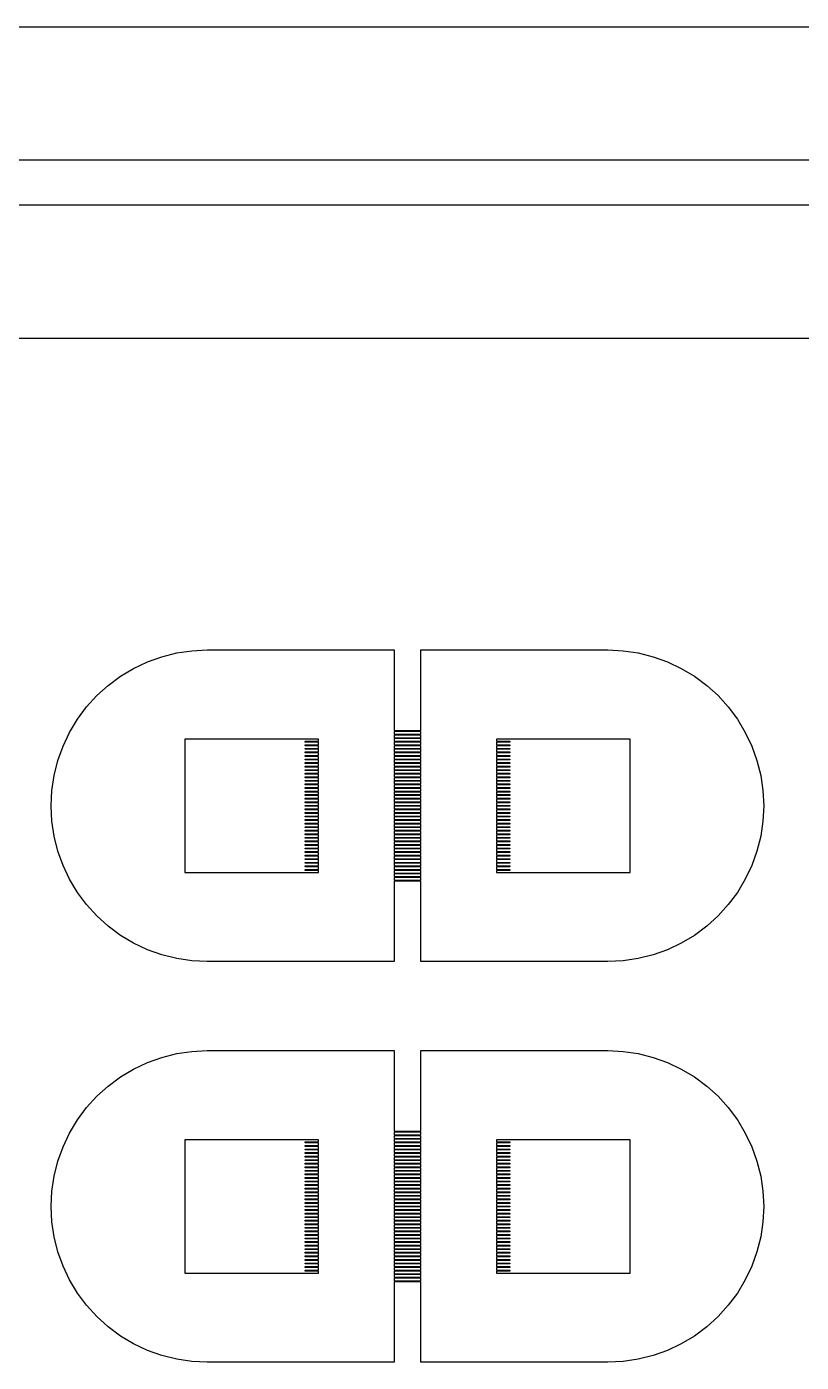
# Model space of a CAD drawing. Extents: x -25 to 123, y -44 to 109.
# Drawn here: x 0.23 to 9.12, y 55.73 to 71.07 of the extents above; entities that cross this region are included whole.
import ezdxf

# ---------------------------------------------------------------- set-up
doc = ezdxf.new("R2010")
doc.units = 0

msp = doc.modelspace()

# ---------------------------------------------------------------- linework, layer by layer
for p, q in [((-11.2486, 71.0707), (103.283, 71.0707)), ((101.749, 69.5368), (-9.71469, 69.5368)), ((-9.2034, 69.0255), (101.237, 69.0255)), ((99.7035, 67.4916), (-7.66949, 67.4916)), ((1.61601, 63.7763), (1.78137, 63.8354)), ((1.78137, 63.8354), (1.95172, 63.8781)), ((1.95172, 63.8781), (2.12544, 63.9039)), ((2.12544, 63.9039), (2.30084, 63.9125)), ((2.30084, 63.9125), (4.4483, 63.9125)), ((4.4483, 63.9125), (4.4483, 62.987)), ((4.75508, 62.987), (4.75508, 63.9125)), ((4.75508, 63.9125), (6.90254, 63.9125)), ((6.90254, 63.9125), (7.07794, 63.9039)), ((7.07794, 63.9039), (7.25166, 63.8781)), ((7.25166, 63.8781), (7.42201, 63.8354)), ((7.42201, 63.8354), (7.58737, 63.7763)), ((1.30663, 63.6109), (1.45726, 63.7012)), ((1.45726, 63.7012), (1.61601, 63.7763)), ((7.58737, 63.7763), (7.74612, 63.7012)), ((7.74612, 63.7012), (7.89676, 63.6109)), ((1.03545, 63.3883), (1.16557, 63.5063)), ((1.16557, 63.5063), (1.30663, 63.6109)), ((7.89676, 63.6109), (8.03781, 63.5063)), ((8.03781, 63.5063), (8.16794, 63.3883)), ((0.9175, 63.2582), (1.03545, 63.3883)), ((8.16794, 63.3883), (8.28589, 63.2582)), ((0.8129, 63.1172), (0.9175, 63.2582)), ((8.28589, 63.2582), (8.39049, 63.1172)), ((0.72261, 62.9665), (0.8129, 63.1172)), ((8.39049, 63.1172), (8.48077, 62.9665)), ((0.64752, 62.8078), (0.72261, 62.9665)), ((4.4483, 62.987), (4.75508, 62.987)), ((4.75508, 62.9768), (4.4483, 62.9768)), ((4.4483, 62.9768), (4.4483, 62.9461)), ((4.4483, 62.9461), (4.75508, 62.9461)), ((4.75508, 62.9359), (4.4483, 62.9359)), ((4.4483, 62.9359), (4.4483, 62.9052)), ((4.4483, 62.9052), (4.75508, 62.9052)), ((4.75508, 62.895), (4.4483, 62.895)), ((4.4483, 62.895), (4.4483, 62.8643)), ((4.75508, 62.9461), (4.75508, 62.9768)), ((4.75508, 62.9052), (4.75508, 62.9359)), ((4.75508, 62.8643), (4.75508, 62.895)), ((8.48077, 62.9665), (8.55586, 62.8078)), ((0.58836, 62.6424), (0.64752, 62.8078)), ((3.57909, 62.8899), (2.0452, 62.8899)), ((2.0452, 62.8899), (2.0452, 61.356)), ((3.4257, 62.8541), (3.4257, 62.8643)), ((3.4257, 62.8643), (3.57909, 62.8643)), ((3.57909, 62.8541), (3.4257, 62.8541)), ((3.4257, 62.8132), (3.4257, 62.8234)), ((3.4257, 62.8234), (3.57909, 62.8234)), ((3.57909, 62.8132), (3.4257, 62.8132)), ((3.4257, 62.7723), (3.4257, 62.7825)), ((3.4257, 62.7825), (3.57909, 62.7825)), ((3.57909, 62.7723), (3.4257, 62.7723)), ((3.4257, 62.7314), (3.4257, 62.7416)), ((3.4257, 62.7416), (3.57909, 62.7416)), ((3.57909, 62.8643), (3.57909, 62.8899)), ((3.57909, 62.8234), (3.57909, 62.8541)), ((3.57909, 62.7825), (3.57909, 62.8132)), ((3.57909, 62.7416), (3.57909, 62.7723)), ((4.4483, 62.8643), (4.75508, 62.8643)), ((4.75508, 62.8541), (4.4483, 62.8541)), ((4.4483, 62.8541), (4.4483, 62.8234)), ((4.4483, 62.8234), (4.75508, 62.8234)), ((4.75508, 62.8132), (4.4483, 62.8132)), ((4.4483, 62.8132), (4.4483, 62.7825)), ((4.4483, 62.7825), (4.75508, 62.7825)), ((4.75508, 62.7723), (4.4483, 62.7723)), ((4.4483, 62.7723), (4.4483, 62.7416)), ((4.4483, 62.7416), (4.75508, 62.7416)), ((4.75508, 62.8234), (4.75508, 62.8541)), ((4.75508, 62.7825), (4.75508, 62.8132)), ((4.75508, 62.7416), (4.75508, 62.7723)), ((7.15819, 62.8899), (5.6243, 62.8899)), ((5.6243, 62.8899), (5.6243, 62.8643)), ((5.6243, 62.8643), (5.77768, 62.8643)), ((5.77768, 62.8541), (5.6243, 62.8541)), ((5.6243, 62.8541), (5.6243, 62.8234)), ((5.6243, 62.8234), (5.77768, 62.8234)), ((5.77768, 62.8132), (5.6243, 62.8132)), ((5.6243, 62.8132), (5.6243, 62.7825)), ((5.6243, 62.7825), (5.77768, 62.7825)), ((5.77768, 62.7723), (5.6243, 62.7723)), ((5.6243, 62.7723), (5.6243, 62.7416)), ((5.6243, 62.7416), (5.77768, 62.7416)), ((5.77768, 62.8643), (5.77768, 62.8541)), ((5.77768, 62.8234), (5.77768, 62.8132)), ((5.77768, 62.7825), (5.77768, 62.7723)), ((5.77768, 62.7416), (5.77768, 62.7314)), ((7.15819, 61.356), (7.15819, 62.8899)), ((8.55586, 62.8078), (8.61502, 62.6424)), ((0.54568, 62.4721), (0.58836, 62.6424)), ((3.57909, 62.7314), (3.4257, 62.7314)), ((3.4257, 62.6905), (3.4257, 62.7007)), ((3.4257, 62.7007), (3.57909, 62.7007)), ((3.57909, 62.6905), (3.4257, 62.6905)), ((3.4257, 62.6496), (3.4257, 62.6598)), ((3.4257, 62.6598), (3.57909, 62.6598)), ((3.57909, 62.6496), (3.4257, 62.6496)), ((3.4257, 62.6087), (3.4257, 62.6189)), ((3.4257, 62.6189), (3.57909, 62.6189)), ((3.57909, 62.6087), (3.4257, 62.6087)), ((3.57909, 62.7007), (3.57909, 62.7314)), ((3.57909, 62.6598), (3.57909, 62.6905)), ((3.57909, 62.6189), (3.57909, 62.6496)), ((3.57909, 62.578), (3.57909, 62.6087)), ((4.75508, 62.7314), (4.4483, 62.7314)), ((4.4483, 62.7314), (4.4483, 62.7007)), ((4.4483, 62.7007), (4.75508, 62.7007)), ((4.75508, 62.6905), (4.4483, 62.6905)), ((4.4483, 62.6905), (4.4483, 62.6598)), ((4.4483, 62.6598), (4.75508, 62.6598)), ((4.75508, 62.6496), (4.4483, 62.6496)), ((4.4483, 62.6496), (4.4483, 62.6189)), ((4.4483, 62.6189), (4.75508, 62.6189)), ((4.75508, 62.6087), (4.4483, 62.6087)), ((4.4483, 62.6087), (4.4483, 62.578)), ((4.75508, 62.7007), (4.75508, 62.7314)), ((4.75508, 62.6598), (4.75508, 62.6905)), ((4.75508, 62.6189), (4.75508, 62.6496)), ((4.75508, 62.578), (4.75508, 62.6087)), ((5.77768, 62.7314), (5.6243, 62.7314)), ((5.6243, 62.7314), (5.6243, 62.7007)), ((5.6243, 62.7007), (5.77768, 62.7007)), ((5.77768, 62.6905), (5.6243, 62.6905)), ((5.6243, 62.6905), (5.6243, 62.6598)), ((5.6243, 62.6598), (5.77768, 62.6598)), ((5.77768, 62.6496), (5.6243, 62.6496)), ((5.6243, 62.6496), (5.6243, 62.6189)), ((5.6243, 62.6189), (5.77768, 62.6189)), ((5.77768, 62.6087), (5.6243, 62.6087)), ((5.6243, 62.6087), (5.6243, 62.578)), ((5.77768, 62.7007), (5.77768, 62.6905)), ((5.77768, 62.6598), (5.77768, 62.6496)), ((5.77768, 62.6189), (5.77768, 62.6087)), ((8.61502, 62.6424), (8.6577, 62.4721)), ((0.51993, 62.2983), (0.54568, 62.4721)), ((3.4257, 62.5678), (3.4257, 62.578)), ((3.4257, 62.578), (3.57909, 62.578)), ((3.57909, 62.5678), (3.4257, 62.5678)), ((3.4257, 62.5269), (3.4257, 62.5371)), ((3.4257, 62.5371), (3.57909, 62.5371)), ((3.57909, 62.5269), (3.4257, 62.5269)), ((3.4257, 62.486), (3.4257, 62.4962)), ((3.4257, 62.4962), (3.57909, 62.4962)), ((3.57909, 62.486), (3.4257, 62.486)), ((3.4257, 62.4451), (3.4257, 62.4553)), ((3.4257, 62.4553), (3.57909, 62.4553)), ((3.57909, 62.4451), (3.4257, 62.4451)), ((3.57909, 62.5371), (3.57909, 62.5678)), ((3.57909, 62.4962), (3.57909, 62.5269)), ((3.57909, 62.4553), (3.57909, 62.486)), ((3.57909, 62.4144), (3.57909, 62.4451)), ((4.4483, 62.578), (4.75508, 62.578)), ((4.75508, 62.5678), (4.4483, 62.5678)), ((4.4483, 62.5678), (4.4483, 62.5371)), ((4.4483, 62.5371), (4.75508, 62.5371)), ((4.75508, 62.5269), (4.4483, 62.5269)), ((4.4483, 62.5269), (4.4483, 62.4962)), ((4.4483, 62.4962), (4.75508, 62.4962)), ((4.75508, 62.486), (4.4483, 62.486)), ((4.4483, 62.486), (4.4483, 62.4553)), ((4.4483, 62.4553), (4.75508, 62.4553)), ((4.75508, 62.4451), (4.4483, 62.4451)), ((4.4483, 62.4451), (4.4483, 62.4144)), ((4.75508, 62.5371), (4.75508, 62.5678)), ((4.75508, 62.4962), (4.75508, 62.5269)), ((4.75508, 62.4553), (4.75508, 62.486)), ((4.75508, 62.4144), (4.75508, 62.4451)), ((5.6243, 62.578), (5.77768, 62.578)), ((5.77768, 62.5678), (5.6243, 62.5678)), ((5.6243, 62.5678), (5.6243, 62.5371)), ((5.6243, 62.5371), (5.77768, 62.5371)), ((5.77768, 62.5269), (5.6243, 62.5269)), ((5.6243, 62.5269), (5.6243, 62.4962)), ((5.6243, 62.4962), (5.77768, 62.4962)), ((5.77768, 62.486), (5.6243, 62.486)), ((5.6243, 62.486), (5.6243, 62.4553)), ((5.6243, 62.4553), (5.77768, 62.4553)), ((5.77768, 62.4451), (5.6243, 62.4451)), ((5.6243, 62.4451), (5.6243, 62.4144)), ((5.77768, 62.578), (5.77768, 62.5678)), ((5.77768, 62.5371), (5.77768, 62.5269)), ((5.77768, 62.4962), (5.77768, 62.486)), ((5.77768, 62.4553), (5.77768, 62.4451)), ((8.6577, 62.4721), (8.68346, 62.2983)), ((0.51129, 62.1229), (0.51993, 62.2983)), ((3.4257, 62.4041), (3.4257, 62.4144)), ((3.4257, 62.4144), (3.57909, 62.4144)), ((3.57909, 62.4041), (3.4257, 62.4041)), ((3.4257, 62.3632), (3.4257, 62.3735)), ((3.4257, 62.3735), (3.57909, 62.3735)), ((3.57909, 62.3632), (3.4257, 62.3632)), ((3.4257, 62.3223), (3.4257, 62.3326)), ((3.4257, 62.3326), (3.57909, 62.3326)), ((3.57909, 62.3223), (3.4257, 62.3223)), ((3.4257, 62.2814), (3.4257, 62.2917)), ((3.4257, 62.2917), (3.57909, 62.2917)), ((3.57909, 62.2814), (3.4257, 62.2814)), ((3.57909, 62.3735), (3.57909, 62.4041)), ((3.57909, 62.3326), (3.57909, 62.3632)), ((3.57909, 62.2917), (3.57909, 62.3223)), ((3.57909, 62.2508), (3.57909, 62.2814)), ((4.4483, 62.4144), (4.75508, 62.4144)), ((4.75508, 62.4041), (4.4483, 62.4041)), ((4.4483, 62.4041), (4.4483, 62.3735)), ((4.4483, 62.3735), (4.75508, 62.3735)), ((4.75508, 62.3632), (4.4483, 62.3632)), ((4.4483, 62.3632), (4.4483, 62.3326)), ((4.4483, 62.3326), (4.75508, 62.3326)), ((4.75508, 62.3223), (4.4483, 62.3223)), ((4.4483, 62.3223), (4.4483, 62.2917)), ((4.4483, 62.2917), (4.75508, 62.2917)), ((4.75508, 62.2814), (4.4483, 62.2814)), ((4.4483, 62.2814), (4.4483, 62.2508)), ((4.75508, 62.3735), (4.75508, 62.4041)), ((4.75508, 62.3326), (4.75508, 62.3632)), ((4.75508, 62.2917), (4.75508, 62.3223)), ((4.75508, 62.2508), (4.75508, 62.2814)), ((5.6243, 62.4144), (5.77768, 62.4144)), ((5.77768, 62.4041), (5.6243, 62.4041)), ((5.6243, 62.4041), (5.6243, 62.3735)), ((5.6243, 62.3735), (5.77768, 62.3735)), ((5.77768, 62.3632), (5.6243, 62.3632)), ((5.6243, 62.3632), (5.6243, 62.3326)), ((5.6243, 62.3326), (5.77768, 62.3326)), ((5.77768, 62.3223), (5.6243, 62.3223)), ((5.6243, 62.3223), (5.6243, 62.2917)), ((5.6243, 62.2917), (5.77768, 62.2917)), ((5.77768, 62.2814), (5.6243, 62.2814)), ((5.6243, 62.2814), (5.6243, 62.2508)), ((5.77768, 62.4144), (5.77768, 62.4041)), ((5.77768, 62.3735), (5.77768, 62.3632)), ((5.77768, 62.3326), (5.77768, 62.3223)), ((5.77768, 62.2917), (5.77768, 62.2814)), ((8.68346, 62.2983), (8.69209, 62.1229)), ((3.4257, 62.2405), (3.4257, 62.2508)), ((3.4257, 62.2508), (3.57909, 62.2508)), ((3.57909, 62.2405), (3.4257, 62.2405)), ((3.4257, 62.1996), (3.4257, 62.2099)), ((3.4257, 62.2099), (3.57909, 62.2099)), ((3.57909, 62.1996), (3.4257, 62.1996)), ((3.4257, 62.1587), (3.4257, 62.169)), ((3.4257, 62.169), (3.57909, 62.169)), ((3.57909, 62.1587), (3.4257, 62.1587)), ((3.4257, 62.1178), (3.4257, 62.1281)), ((3.4257, 62.1281), (3.57909, 62.1281)), ((3.57909, 62.2099), (3.57909, 62.2405)), ((3.57909, 62.169), (3.57909, 62.1996)), ((3.57909, 62.1281), (3.57909, 62.1587)), ((4.4483, 62.2508), (4.75508, 62.2508)), ((4.75508, 62.2405), (4.4483, 62.2405)), ((4.4483, 62.2405), (4.4483, 62.2099)), ((4.4483, 62.2099), (4.75508, 62.2099)), ((4.75508, 62.1996), (4.4483, 62.1996)), ((4.4483, 62.1996), (4.4483, 62.169)), ((4.4483, 62.169), (4.75508, 62.169)), ((4.75508, 62.1587), (4.4483, 62.1587)), ((4.4483, 62.1587), (4.4483, 62.1281)), ((4.4483, 62.1281), (4.75508, 62.1281)), ((4.75508, 62.2099), (4.75508, 62.2405)), ((4.75508, 62.169), (4.75508, 62.1996)), ((4.75508, 62.1281), (4.75508, 62.1587)), ((5.6243, 62.2508), (5.77768, 62.2508)), ((5.77768, 62.2405), (5.6243, 62.2405)), ((5.6243, 62.2405), (5.6243, 62.2099)), ((5.6243, 62.2099), (5.77768, 62.2099)), ((5.77768, 62.1996), (5.6243, 62.1996)), ((5.6243, 62.1996), (5.6243, 62.169)), ((5.6243, 62.169), (5.77768, 62.169)), ((5.77768, 62.1587), (5.6243, 62.1587)), ((5.6243, 62.1587), (5.6243, 62.1281)), ((5.6243, 62.1281), (5.77768, 62.1281)), ((5.77768, 62.2508), (5.77768, 62.2405)), ((5.77768, 62.2099), (5.77768, 62.1996)), ((5.77768, 62.169), (5.77768, 62.1587)), ((5.77768, 62.1281), (5.77768, 62.1178)), ((0.51993, 61.9475), (0.51129, 62.1229)), ((3.57909, 62.1178), (3.4257, 62.1178)), ((3.4257, 62.0769), (3.4257, 62.0872)), ((3.4257, 62.0872), (3.57909, 62.0872)), ((3.57909, 62.0769), (3.4257, 62.0769)), ((3.4257, 62.036), (3.4257, 62.0462)), ((3.4257, 62.0462), (3.57909, 62.0462)), ((3.57909, 62.036), (3.4257, 62.036)), ((3.4257, 61.9951), (3.4257, 62.0054)), ((3.4257, 62.0054), (3.57909, 62.0054)), ((3.57909, 61.9951), (3.4257, 61.9951)), ((3.57909, 62.0872), (3.57909, 62.1178)), ((3.57909, 62.0462), (3.57909, 62.0769)), ((3.57909, 62.0054), (3.57909, 62.036)), ((3.57909, 61.9644), (3.57909, 61.9951)), ((4.75508, 62.1178), (4.4483, 62.1178)), ((4.4483, 62.1178), (4.4483, 62.0872)), ((4.4483, 62.0872), (4.75508, 62.0872)), ((4.75508, 62.0769), (4.4483, 62.0769)), ((4.4483, 62.0769), (4.4483, 62.0462)), ((4.4483, 62.0462), (4.75508, 62.0462)), ((4.75508, 62.036), (4.4483, 62.036)), ((4.4483, 62.036), (4.4483, 62.0054)), ((4.4483, 62.0054), (4.75508, 62.0054)), ((4.75508, 61.9951), (4.4483, 61.9951)), ((4.4483, 61.9951), (4.4483, 61.9644)), ((4.75508, 62.0872), (4.75508, 62.1178)), ((4.75508, 62.0462), (4.75508, 62.0769)), ((4.75508, 62.0054), (4.75508, 62.036)), ((4.75508, 61.9644), (4.75508, 61.9951)), ((5.77768, 62.1178), (5.6243, 62.1178)), ((5.6243, 62.1178), (5.6243, 62.0872)), ((5.6243, 62.0872), (5.77768, 62.0872)), ((5.77768, 62.0769), (5.6243, 62.0769)), ((5.6243, 62.0769), (5.6243, 62.0462)), ((5.6243, 62.0462), (5.77768, 62.0462)), ((5.77768, 62.036), (5.6243, 62.036)), ((5.6243, 62.036), (5.6243, 62.0054)), ((5.6243, 62.0054), (5.77768, 62.0054)), ((5.77768, 61.9951), (5.6243, 61.9951)), ((5.6243, 61.9951), (5.6243, 61.9644)), ((5.77768, 62.0872), (5.77768, 62.0769)), ((5.77768, 62.0462), (5.77768, 62.036)), ((5.77768, 62.0054), (5.77768, 61.9951)), ((8.69209, 62.1229), (8.68346, 61.9475)), ((0.54568, 61.7738), (0.51993, 61.9475)), ((3.4257, 61.9542), (3.4257, 61.9644)), ((3.4257, 61.9644), (3.57909, 61.9644)), ((3.57909, 61.9542), (3.4257, 61.9542)), ((3.4257, 61.9133), (3.4257, 61.9235)), ((3.4257, 61.9235), (3.57909, 61.9235)), ((3.57909, 61.9133), (3.4257, 61.9133)), ((3.4257, 61.8724), (3.4257, 61.8826)), ((3.4257, 61.8826), (3.57909, 61.8826)), ((3.57909, 61.8724), (3.4257, 61.8724)), ((3.4257, 61.8315), (3.4257, 61.8417)), ((3.4257, 61.8417), (3.57909, 61.8417)), ((3.57909, 61.8315), (3.4257, 61.8315)), ((3.57909, 61.9235), (3.57909, 61.9542)), ((3.57909, 61.8826), (3.57909, 61.9133)), ((3.57909, 61.8417), (3.57909, 61.8724)), ((3.57909, 61.8008), (3.57909, 61.8315)), ((4.4483, 61.9644), (4.75508, 61.9644)), ((4.75508, 61.9542), (4.4483, 61.9542)), ((4.4483, 61.9542), (4.4483, 61.9235)), ((4.4483, 61.9235), (4.75508, 61.9235)), ((4.75508, 61.9133), (4.4483, 61.9133)), ((4.4483, 61.9133), (4.4483, 61.8826)), ((4.4483, 61.8826), (4.75508, 61.8826)), ((4.75508, 61.8724), (4.4483, 61.8724)), ((4.4483, 61.8724), (4.4483, 61.8417)), ((4.4483, 61.8417), (4.75508, 61.8417)), ((4.75508, 61.8315), (4.4483, 61.8315)), ((4.4483, 61.8315), (4.4483, 61.8008)), ((4.75508, 61.9235), (4.75508, 61.9542)), ((4.75508, 61.8826), (4.75508, 61.9133)), ((4.75508, 61.8417), (4.75508, 61.8724)), ((4.75508, 61.8008), (4.75508, 61.8315)), ((5.6243, 61.9644), (5.77768, 61.9644)), ((5.77768, 61.9542), (5.6243, 61.9542)), ((5.6243, 61.9542), (5.6243, 61.9235)), ((5.6243, 61.9235), (5.77768, 61.9235)), ((5.77768, 61.9133), (5.6243, 61.9133)), ((5.6243, 61.9133), (5.6243, 61.8826)), ((5.6243, 61.8826), (5.77768, 61.8826)), ((5.77768, 61.8724), (5.6243, 61.8724)), ((5.6243, 61.8724), (5.6243, 61.8417)), ((5.6243, 61.8417), (5.77768, 61.8417)), ((5.77768, 61.8315), (5.6243, 61.8315)), ((5.6243, 61.8315), (5.6243, 61.8008)), ((5.77768, 61.9644), (5.77768, 61.9542)), ((5.77768, 61.9235), (5.77768, 61.9133)), ((5.77768, 61.8826), (5.77768, 61.8724)), ((5.77768, 61.8417), (5.77768, 61.8315)), ((8.68346, 61.9475), (8.6577, 61.7738)), ((0.58836, 61.6035), (0.54568, 61.7738)), ((3.4257, 61.7906), (3.4257, 61.8008)), ((3.4257, 61.8008), (3.57909, 61.8008)), ((3.57909, 61.7906), (3.4257, 61.7906)), ((3.4257, 61.7497), (3.4257, 61.7599)), ((3.4257, 61.7599), (3.57909, 61.7599)), ((3.57909, 61.7497), (3.4257, 61.7497)), ((3.4257, 61.7088), (3.4257, 61.719)), ((3.4257, 61.719), (3.57909, 61.719)), ((3.57909, 61.7088), (3.4257, 61.7088)), ((3.4257, 61.6679), (3.4257, 61.6781)), ((3.4257, 61.6781), (3.57909, 61.6781)), ((3.57909, 61.6679), (3.4257, 61.6679)), ((3.57909, 61.7599), (3.57909, 61.7906)), ((3.57909, 61.719), (3.57909, 61.7497)), ((3.57909, 61.6781), (3.57909, 61.7088)), ((3.57909, 61.6372), (3.57909, 61.6679)), ((4.4483, 61.8008), (4.75508, 61.8008)), ((4.75508, 61.7906), (4.4483, 61.7906)), ((4.4483, 61.7906), (4.4483, 61.7599)), ((4.4483, 61.7599), (4.75508, 61.7599)), ((4.75508, 61.7497), (4.4483, 61.7497)), ((4.4483, 61.7497), (4.4483, 61.719)), ((4.4483, 61.719), (4.75508, 61.719)), ((4.75508, 61.7088), (4.4483, 61.7088)), ((4.4483, 61.7088), (4.4483, 61.6781)), ((4.4483, 61.6781), (4.75508, 61.6781)), ((4.75508, 61.6679), (4.4483, 61.6679)), ((4.4483, 61.6679), (4.4483, 61.6372)), ((4.75508, 61.7599), (4.75508, 61.7906)), ((4.75508, 61.719), (4.75508, 61.7497)), ((4.75508, 61.6781), (4.75508, 61.7088)), ((4.75508, 61.6372), (4.75508, 61.6679)), ((5.6243, 61.8008), (5.77768, 61.8008)), ((5.77768, 61.7906), (5.6243, 61.7906)), ((5.6243, 61.7906), (5.6243, 61.7599)), ((5.6243, 61.7599), (5.77768, 61.7599)), ((5.77768, 61.7497), (5.6243, 61.7497)), ((5.6243, 61.7497), (5.6243, 61.719)), ((5.6243, 61.719), (5.77768, 61.719)), ((5.77768, 61.7088), (5.6243, 61.7088)), ((5.6243, 61.7088), (5.6243, 61.6781)), ((5.6243, 61.6781), (5.77768, 61.6781)), ((5.77768, 61.6679), (5.6243, 61.6679)), ((5.6243, 61.6679), (5.6243, 61.6372)), ((5.77768, 61.8008), (5.77768, 61.7906)), ((5.77768, 61.7599), (5.77768, 61.7497)), ((5.77768, 61.719), (5.77768, 61.7088)), ((5.77768, 61.6781), (5.77768, 61.6679)), ((8.6577, 61.7738), (8.61502, 61.6035)), ((0.64752, 61.4381), (0.58836, 61.6035)), ((3.4257, 61.627), (3.4257, 61.6372)), ((3.4257, 61.6372), (3.57909, 61.6372)), ((3.57909, 61.627), (3.4257, 61.627)), ((3.4257, 61.5861), (3.4257, 61.5963)), ((3.4257, 61.5963), (3.57909, 61.5963)), ((3.57909, 61.5861), (3.4257, 61.5861)), ((3.4257, 61.5452), (3.4257, 61.5554)), ((3.4257, 61.5554), (3.57909, 61.5554)), ((3.57909, 61.5452), (3.4257, 61.5452)), ((3.4257, 61.5043), (3.4257, 61.5145)), ((3.4257, 61.5145), (3.57909, 61.5145)), ((3.57909, 61.5963), (3.57909, 61.627)), ((3.57909, 61.5554), (3.57909, 61.5861)), ((3.57909, 61.5145), (3.57909, 61.5452)), ((4.4483, 61.6372), (4.75508, 61.6372)), ((4.75508, 61.627), (4.4483, 61.627)), ((4.4483, 61.627), (4.4483, 61.5963)), ((4.4483, 61.5963), (4.75508, 61.5963)), ((4.75508, 61.5861), (4.4483, 61.5861)), ((4.4483, 61.5861), (4.4483, 61.5554)), ((4.4483, 61.5554), (4.75508, 61.5554)), ((4.75508, 61.5452), (4.4483, 61.5452)), ((4.4483, 61.5452), (4.4483, 61.5145)), ((4.4483, 61.5145), (4.75508, 61.5145)), ((4.75508, 61.5963), (4.75508, 61.627)), ((4.75508, 61.5554), (4.75508, 61.5861)), ((4.75508, 61.5145), (4.75508, 61.5452)), ((5.6243, 61.6372), (5.77768, 61.6372)), ((5.77768, 61.627), (5.6243, 61.627)), ((5.6243, 61.627), (5.6243, 61.5963)), ((5.6243, 61.5963), (5.77768, 61.5963)), ((5.77768, 61.5861), (5.6243, 61.5861)), ((5.6243, 61.5861), (5.6243, 61.5554)), ((5.6243, 61.5554), (5.77768, 61.5554)), ((5.77768, 61.5452), (5.6243, 61.5452)), ((5.6243, 61.5452), (5.6243, 61.5145)), ((5.6243, 61.5145), (5.77768, 61.5145)), ((5.77768, 61.6372), (5.77768, 61.627)), ((5.77768, 61.5963), (5.77768, 61.5861)), ((5.77768, 61.5554), (5.77768, 61.5452)), ((5.77768, 61.5145), (5.77768, 61.5043)), ((8.61502, 61.6035), (8.55586, 61.4381)), ((0.72261, 61.2794), (0.64752, 61.4381)), ((3.57909, 61.5043), (3.4257, 61.5043)), ((3.4257, 61.4634), (3.4257, 61.4736)), ((3.4257, 61.4736), (3.57909, 61.4736)), ((3.57909, 61.4634), (3.4257, 61.4634)), ((3.4257, 61.4225), (3.4257, 61.4327)), ((3.4257, 61.4327), (3.57909, 61.4327)), ((3.57909, 61.4225), (3.4257, 61.4225)), ((3.4257, 61.3816), (3.4257, 61.3918)), ((3.4257, 61.3918), (3.57909, 61.3918)), ((3.57909, 61.3816), (3.4257, 61.3816)), ((3.57909, 61.4736), (3.57909, 61.5043)), ((3.57909, 61.4327), (3.57909, 61.4634)), ((3.57909, 61.3918), (3.57909, 61.4225)), ((3.57909, 61.356), (3.57909, 61.3816)), ((4.75508, 61.5043), (4.4483, 61.5043)), ((4.4483, 61.5043), (4.4483, 61.4736)), ((4.4483, 61.4736), (4.75508, 61.4736)), ((4.75508, 61.4634), (4.4483, 61.4634)), ((4.4483, 61.4634), (4.4483, 61.4327)), ((4.4483, 61.4327), (4.75508, 61.4327)), ((4.75508, 61.4225), (4.4483, 61.4225)), ((4.4483, 61.4225), (4.4483, 61.3918)), ((4.4483, 61.3918), (4.75508, 61.3918)), ((4.75508, 61.3816), (4.4483, 61.3816)), ((4.4483, 61.3816), (4.4483, 61.3509)), ((4.75508, 61.4736), (4.75508, 61.5043)), ((4.75508, 61.4327), (4.75508, 61.4634)), ((4.75508, 61.3918), (4.75508, 61.4225)), ((4.75508, 61.3509), (4.75508, 61.3816)), ((5.77768, 61.5043), (5.6243, 61.5043)), ((5.6243, 61.5043), (5.6243, 61.4736)), ((5.6243, 61.4736), (5.77768, 61.4736)), ((5.77768, 61.4634), (5.6243, 61.4634)), ((5.6243, 61.4634), (5.6243, 61.4327)), ((5.6243, 61.4327), (5.77768, 61.4327)), ((5.77768, 61.4225), (5.6243, 61.4225)), ((5.6243, 61.4225), (5.6243, 61.3918)), ((5.6243, 61.3918), (5.77768, 61.3918)), ((5.77768, 61.3816), (5.6243, 61.3816)), ((5.6243, 61.3816), (5.6243, 61.356)), ((5.77768, 61.4736), (5.77768, 61.4634)), ((5.77768, 61.4327), (5.77768, 61.4225)), ((5.77768, 61.3918), (5.77768, 61.3816)), ((8.55586, 61.4381), (8.48077, 61.2794)), ((0.8129, 61.1287), (0.72261, 61.2794)), ((2.0452, 61.356), (3.57909, 61.356)), ((4.4483, 61.3509), (4.75508, 61.3509)), ((4.75508, 61.3407), (4.4483, 61.3407)), ((4.4483, 61.3407), (4.4483, 61.31)), ((4.4483, 61.31), (4.75508, 61.31)), ((4.75508, 61.2998), (4.4483, 61.2998)), ((4.4483, 61.2998), (4.4483, 61.2691)), ((4.4483, 61.2691), (4.75508, 61.2691)), ((4.75508, 61.2589), (4.4483, 61.2589)), ((4.4483, 61.2589), (4.4483, 60.3334)), ((4.75508, 61.31), (4.75508, 61.3407)), ((4.75508, 61.2691), (4.75508, 61.2998)), ((4.75508, 60.3334), (4.75508, 61.2589)), ((5.6243, 61.356), (7.15819, 61.356)), ((8.48077, 61.2794), (8.39049, 61.1287)), ((0.9175, 60.9877), (0.8129, 61.1287)), ((8.39049, 61.1287), (8.28589, 60.9877)), ((1.03545, 60.8575), (0.9175, 60.9877)), ((8.28589, 60.9877), (8.16794, 60.8575)), ((1.16557, 60.7396), (1.03545, 60.8575)), ((8.16794, 60.8575), (8.03781, 60.7396)), ((1.30663, 60.635), (1.16557, 60.7396)), ((1.45726, 60.5447), (1.30663, 60.635)), ((7.89676, 60.635), (7.74612, 60.5447)), ((8.03781, 60.7396), (7.89676, 60.635)), ((1.61601, 60.4696), (1.45726, 60.5447)), ((1.78137, 60.4105), (1.61601, 60.4696)), ((7.58737, 60.4696), (7.42201, 60.4105)), ((7.74612, 60.5447), (7.58737, 60.4696)), ((1.95172, 60.3678), (1.78137, 60.4105)), ((2.12544, 60.342), (1.95172, 60.3678)), ((2.30084, 60.3334), (2.12544, 60.342)), ((4.4483, 60.3334), (2.30084, 60.3334)), ((6.90254, 60.3334), (4.75508, 60.3334)), ((7.07794, 60.342), (6.90254, 60.3334)), ((7.25166, 60.3678), (7.07794, 60.342)), ((7.42201, 60.4105), (7.25166, 60.3678)), ((1.61601, 59.1746), (1.78137, 59.2337)), ((1.78137, 59.2337), (1.95172, 59.2764)), ((1.95172, 59.2764), (2.12544, 59.3022)), ((2.12544, 59.3022), (2.30084, 59.3108)), ((2.30084, 59.3108), (4.4483, 59.3108)), ((4.4483, 59.3108), (4.4483, 58.3853)), ((4.75508, 58.3853), (4.75508, 59.3108)), ((4.75508, 59.3108), (6.90254, 59.3108)), ((6.90254, 59.3108), (7.07794, 59.3022)), ((7.07794, 59.3022), (7.25166, 59.2764)), ((7.25166, 59.2764), (7.42201, 59.2337)), ((7.42201, 59.2337), (7.58737, 59.1746)), ((1.30663, 59.0092), (1.45726, 59.0995)), ((1.45726, 59.0995), (1.61601, 59.1746)), ((7.58737, 59.1746), (7.74612, 59.0995)), ((7.74612, 59.0995), (7.89676, 59.0092)), ((1.03545, 58.7866), (1.16557, 58.9046)), ((1.16557, 58.9046), (1.30663, 59.0092)), ((7.89676, 59.0092), (8.03781, 58.9046)), ((8.03781, 58.9046), (8.16794, 58.7866)), ((0.9175, 58.6565), (1.03545, 58.7866)), ((8.16794, 58.7866), (8.28589, 58.6565)), ((0.8129, 58.5155), (0.9175, 58.6565)), ((8.28589, 58.6565), (8.39049, 58.5155)), ((0.72261, 58.3648), (0.8129, 58.5155)), ((8.39049, 58.5155), (8.48077, 58.3648)), ((0.64752, 58.2061), (0.72261, 58.3648)), ((4.4483, 58.3853), (4.75508, 58.3853)), ((4.75508, 58.3751), (4.4483, 58.3751)), ((4.4483, 58.3751), (4.4483, 58.3444)), ((4.4483, 58.3444), (4.75508, 58.3444)), ((4.75508, 58.3342), (4.4483, 58.3342)), ((4.4483, 58.3342), (4.4483, 58.3035)), ((4.4483, 58.3035), (4.75508, 58.3035)), ((4.75508, 58.2933), (4.4483, 58.2933)), ((4.4483, 58.2933), (4.4483, 58.2626)), ((4.75508, 58.3444), (4.75508, 58.3751)), ((4.75508, 58.3035), (4.75508, 58.3342)), ((4.75508, 58.2626), (4.75508, 58.2933)), ((8.48077, 58.3648), (8.55586, 58.2061)), ((0.58836, 58.0407), (0.64752, 58.2061)), ((3.57909, 58.2882), (2.0452, 58.2882)), ((2.0452, 58.2882), (2.0452, 56.7543)), ((3.4257, 58.2524), (3.4257, 58.2626)), ((3.4257, 58.2626), (3.57909, 58.2626)), ((3.57909, 58.2524), (3.4257, 58.2524)), ((3.4257, 58.2115), (3.4257, 58.2217)), ((3.4257, 58.2217), (3.57909, 58.2217)), ((3.57909, 58.2115), (3.4257, 58.2115)), ((3.4257, 58.1706), (3.4257, 58.1808)), ((3.4257, 58.1808), (3.57909, 58.1808)), ((3.57909, 58.1706), (3.4257, 58.1706)), ((3.4257, 58.1297), (3.4257, 58.1399)), ((3.4257, 58.1399), (3.57909, 58.1399)), ((3.57909, 58.2626), (3.57909, 58.2882)), ((3.57909, 58.2217), (3.57909, 58.2524)), ((3.57909, 58.1808), (3.57909, 58.2115)), ((3.57909, 58.1399), (3.57909, 58.1706)), ((4.4483, 58.2626), (4.75508, 58.2626)), ((4.75508, 58.2524), (4.4483, 58.2524)), ((4.4483, 58.2524), (4.4483, 58.2217)), ((4.4483, 58.2217), (4.75508, 58.2217)), ((4.75508, 58.2115), (4.4483, 58.2115)), ((4.4483, 58.2115), (4.4483, 58.1808)), ((4.4483, 58.1808), (4.75508, 58.1808)), ((4.75508, 58.1706), (4.4483, 58.1706)), ((4.4483, 58.1706), (4.4483, 58.1399)), ((4.4483, 58.1399), (4.75508, 58.1399)), ((4.75508, 58.2217), (4.75508, 58.2524)), ((4.75508, 58.1808), (4.75508, 58.2115)), ((4.75508, 58.1399), (4.75508, 58.1706)), ((7.15819, 58.2882), (5.6243, 58.2882)), ((5.6243, 58.2882), (5.6243, 58.2626)), ((5.6243, 58.2626), (5.77768, 58.2626)), ((5.77768, 58.2524), (5.6243, 58.2524)), ((5.6243, 58.2524), (5.6243, 58.2217)), ((5.6243, 58.2217), (5.77768, 58.2217)), ((5.77768, 58.2115), (5.6243, 58.2115)), ((5.6243, 58.2115), (5.6243, 58.1808)), ((5.6243, 58.1808), (5.77768, 58.1808)), ((5.77768, 58.1706), (5.6243, 58.1706)), ((5.6243, 58.1706), (5.6243, 58.1399)), ((5.6243, 58.1399), (5.77768, 58.1399)), ((5.77768, 58.2626), (5.77768, 58.2524)), ((5.77768, 58.2217), (5.77768, 58.2115)), ((5.77768, 58.1808), (5.77768, 58.1706)), ((5.77768, 58.1399), (5.77768, 58.1297)), ((7.15819, 56.7543), (7.15819, 58.2882)), ((8.55586, 58.2061), (8.61502, 58.0407)), ((0.54568, 57.8704), (0.58836, 58.0407)), ((3.57909, 58.1297), (3.4257, 58.1297)), ((3.4257, 58.0888), (3.4257, 58.099)), ((3.4257, 58.099), (3.57909, 58.099)), ((3.57909, 58.0888), (3.4257, 58.0888)), ((3.4257, 58.0479), (3.4257, 58.0581)), ((3.4257, 58.0581), (3.57909, 58.0581)), ((3.57909, 58.0479), (3.4257, 58.0479)), ((3.4257, 58.007), (3.4257, 58.0172)), ((3.4257, 58.0172), (3.57909, 58.0172)), ((3.57909, 58.007), (3.4257, 58.007)), ((3.57909, 58.099), (3.57909, 58.1297)), ((3.57909, 58.0581), (3.57909, 58.0888)), ((3.57909, 58.0172), (3.57909, 58.0479)), ((3.57909, 57.9763), (3.57909, 58.007)), ((4.75508, 58.1297), (4.4483, 58.1297)), ((4.4483, 58.1297), (4.4483, 58.099)), ((4.4483, 58.099), (4.75508, 58.099)), ((4.75508, 58.0888), (4.4483, 58.0888)), ((4.4483, 58.0888), (4.4483, 58.0581)), ((4.4483, 58.0581), (4.75508, 58.0581)), ((4.75508, 58.0479), (4.4483, 58.0479)), ((4.4483, 58.0479), (4.4483, 58.0172)), ((4.4483, 58.0172), (4.75508, 58.0172)), ((4.75508, 58.007), (4.4483, 58.007)), ((4.4483, 58.007), (4.4483, 57.9763)), ((4.75508, 58.099), (4.75508, 58.1297)), ((4.75508, 58.0581), (4.75508, 58.0888)), ((4.75508, 58.0172), (4.75508, 58.0479)), ((4.75508, 57.9763), (4.75508, 58.007)), ((5.77768, 58.1297), (5.6243, 58.1297)), ((5.6243, 58.1297), (5.6243, 58.099)), ((5.6243, 58.099), (5.77768, 58.099)), ((5.77768, 58.0888), (5.6243, 58.0888)), ((5.6243, 58.0888), (5.6243, 58.0581)), ((5.6243, 58.0581), (5.77768, 58.0581)), ((5.77768, 58.0479), (5.6243, 58.0479)), ((5.6243, 58.0479), (5.6243, 58.0172)), ((5.6243, 58.0172), (5.77768, 58.0172)), ((5.77768, 58.007), (5.6243, 58.007)), ((5.6243, 58.007), (5.6243, 57.9763)), ((5.77768, 58.099), (5.77768, 58.0888)), ((5.77768, 58.0581), (5.77768, 58.0479)), ((5.77768, 58.0172), (5.77768, 58.007)), ((8.61502, 58.0407), (8.6577, 57.8704)), ((0.51993, 57.6966), (0.54568, 57.8704)), ((3.4257, 57.9661), (3.4257, 57.9763)), ((3.4257, 57.9763), (3.57909, 57.9763)), ((3.57909, 57.9661), (3.4257, 57.9661)), ((3.4257, 57.9252), (3.4257, 57.9354)), ((3.4257, 57.9354), (3.57909, 57.9354)), ((3.57909, 57.9252), (3.4257, 57.9252)), ((3.4257, 57.8843), (3.4257, 57.8945)), ((3.4257, 57.8945), (3.57909, 57.8945)), ((3.57909, 57.8843), (3.4257, 57.8843)), ((3.4257, 57.8434), (3.4257, 57.8536)), ((3.4257, 57.8536), (3.57909, 57.8536)), ((3.57909, 57.8434), (3.4257, 57.8434)), ((3.57909, 57.9354), (3.57909, 57.9661)), ((3.57909, 57.8945), (3.57909, 57.9252)), ((3.57909, 57.8536), (3.57909, 57.8843)), ((3.57909, 57.8127), (3.57909, 57.8434)), ((4.4483, 57.9763), (4.75508, 57.9763)), ((4.75508, 57.9661), (4.4483, 57.9661)), ((4.4483, 57.9661), (4.4483, 57.9354)), ((4.4483, 57.9354), (4.75508, 57.9354)), ((4.75508, 57.9252), (4.4483, 57.9252)), ((4.4483, 57.9252), (4.4483, 57.8945)), ((4.4483, 57.8945), (4.75508, 57.8945)), ((4.75508, 57.8843), (4.4483, 57.8843)), ((4.4483, 57.8843), (4.4483, 57.8536)), ((4.4483, 57.8536), (4.75508, 57.8536)), ((4.75508, 57.8434), (4.4483, 57.8434)), ((4.4483, 57.8434), (4.4483, 57.8127)), ((4.75508, 57.9354), (4.75508, 57.9661)), ((4.75508, 57.8945), (4.75508, 57.9252)), ((4.75508, 57.8536), (4.75508, 57.8843)), ((4.75508, 57.8127), (4.75508, 57.8434)), ((5.6243, 57.9763), (5.77768, 57.9763)), ((5.77768, 57.9661), (5.6243, 57.9661)), ((5.6243, 57.9661), (5.6243, 57.9354)), ((5.6243, 57.9354), (5.77768, 57.9354)), ((5.77768, 57.9252), (5.6243, 57.9252)), ((5.6243, 57.9252), (5.6243, 57.8945)), ((5.6243, 57.8945), (5.77768, 57.8945)), ((5.77768, 57.8843), (5.6243, 57.8843)), ((5.6243, 57.8843), (5.6243, 57.8536)), ((5.6243, 57.8536), (5.77768, 57.8536)), ((5.77768, 57.8434), (5.6243, 57.8434)), ((5.6243, 57.8434), (5.6243, 57.8127)), ((5.77768, 57.9763), (5.77768, 57.9661)), ((5.77768, 57.9354), (5.77768, 57.9252)), ((5.77768, 57.8945), (5.77768, 57.8843)), ((5.77768, 57.8536), (5.77768, 57.8434)), ((8.6577, 57.8704), (8.68346, 57.6966)), ((0.51129, 57.5212), (0.51993, 57.6966)), ((3.4257, 57.8024), (3.4257, 57.8127)), ((3.4257, 57.8127), (3.57909, 57.8127)), ((3.57909, 57.8024), (3.4257, 57.8024)), ((3.4257, 57.7615), (3.4257, 57.7718)), ((3.4257, 57.7718), (3.57909, 57.7718)), ((3.57909, 57.7615), (3.4257, 57.7615)), ((3.4257, 57.7206), (3.4257, 57.7309)), ((3.4257, 57.7309), (3.57909, 57.7309)), ((3.57909, 57.7206), (3.4257, 57.7206)), ((3.4257, 57.6797), (3.4257, 57.69)), ((3.4257, 57.69), (3.57909, 57.69)), ((3.57909, 57.6797), (3.4257, 57.6797)), ((3.57909, 57.7718), (3.57909, 57.8024)), ((3.57909, 57.7309), (3.57909, 57.7615)), ((3.57909, 57.69), (3.57909, 57.7206)), ((3.57909, 57.6491), (3.57909, 57.6797)), ((4.4483, 57.8127), (4.75508, 57.8127)), ((4.75508, 57.8024), (4.4483, 57.8024)), ((4.4483, 57.8024), (4.4483, 57.7718)), ((4.4483, 57.7718), (4.75508, 57.7718)), ((4.75508, 57.7615), (4.4483, 57.7615)), ((4.4483, 57.7615), (4.4483, 57.7309)), ((4.4483, 57.7309), (4.75508, 57.7309)), ((4.75508, 57.7206), (4.4483, 57.7206)), ((4.4483, 57.7206), (4.4483, 57.69)), ((4.4483, 57.69), (4.75508, 57.69)), ((4.75508, 57.6797), (4.4483, 57.6797)), ((4.4483, 57.6797), (4.4483, 57.6491)), ((4.75508, 57.7718), (4.75508, 57.8024)), ((4.75508, 57.7309), (4.75508, 57.7615)), ((4.75508, 57.69), (4.75508, 57.7206)), ((4.75508, 57.6491), (4.75508, 57.6797)), ((5.6243, 57.8127), (5.77768, 57.8127)), ((5.77768, 57.8024), (5.6243, 57.8024)), ((5.6243, 57.8024), (5.6243, 57.7718)), ((5.6243, 57.7718), (5.77768, 57.7718)), ((5.77768, 57.7615), (5.6243, 57.7615)), ((5.6243, 57.7615), (5.6243, 57.7309)), ((5.6243, 57.7309), (5.77768, 57.7309)), ((5.77768, 57.7206), (5.6243, 57.7206)), ((5.6243, 57.7206), (5.6243, 57.69)), ((5.6243, 57.69), (5.77768, 57.69)), ((5.77768, 57.6797), (5.6243, 57.6797)), ((5.6243, 57.6797), (5.6243, 57.6491)), ((5.77768, 57.8127), (5.77768, 57.8024)), ((5.77768, 57.7718), (5.77768, 57.7615)), ((5.77768, 57.7309), (5.77768, 57.7206)), ((5.77768, 57.69), (5.77768, 57.6797)), ((8.68346, 57.6966), (8.69209, 57.5212)), ((3.4257, 57.6388), (3.4257, 57.6491)), ((3.4257, 57.6491), (3.57909, 57.6491)), ((3.57909, 57.6388), (3.4257, 57.6388)), ((3.4257, 57.5979), (3.4257, 57.6082)), ((3.4257, 57.6082), (3.57909, 57.6082)), ((3.57909, 57.5979), (3.4257, 57.5979)), ((3.4257, 57.557), (3.4257, 57.5673)), ((3.4257, 57.5673), (3.57909, 57.5673)), ((3.57909, 57.557), (3.4257, 57.557)), ((3.4257, 57.5161), (3.4257, 57.5264)), ((3.4257, 57.5264), (3.57909, 57.5264)), ((3.57909, 57.6082), (3.57909, 57.6388)), ((3.57909, 57.5673), (3.57909, 57.5979)), ((3.57909, 57.5264), (3.57909, 57.557)), ((4.4483, 57.6491), (4.75508, 57.6491)), ((4.75508, 57.6388), (4.4483, 57.6388)), ((4.4483, 57.6388), (4.4483, 57.6082)), ((4.4483, 57.6082), (4.75508, 57.6082)), ((4.75508, 57.5979), (4.4483, 57.5979)), ((4.4483, 57.5979), (4.4483, 57.5673)), ((4.4483, 57.5673), (4.75508, 57.5673)), ((4.75508, 57.557), (4.4483, 57.557)), ((4.4483, 57.557), (4.4483, 57.5264)), ((4.4483, 57.5264), (4.75508, 57.5264)), ((4.75508, 57.6082), (4.75508, 57.6388)), ((4.75508, 57.5673), (4.75508, 57.5979)), ((4.75508, 57.5264), (4.75508, 57.557)), ((5.6243, 57.6491), (5.77768, 57.6491)), ((5.77768, 57.6388), (5.6243, 57.6388)), ((5.6243, 57.6388), (5.6243, 57.6082)), ((5.6243, 57.6082), (5.77768, 57.6082)), ((5.77768, 57.5979), (5.6243, 57.5979)), ((5.6243, 57.5979), (5.6243, 57.5673)), ((5.6243, 57.5673), (5.77768, 57.5673)), ((5.77768, 57.557), (5.6243, 57.557)), ((5.6243, 57.557), (5.6243, 57.5264)), ((5.6243, 57.5264), (5.77768, 57.5264)), ((5.77768, 57.6491), (5.77768, 57.6388)), ((5.77768, 57.6082), (5.77768, 57.5979)), ((5.77768, 57.5673), (5.77768, 57.557)), ((5.77768, 57.5264), (5.77768, 57.5161)), ((0.51993, 57.3458), (0.51129, 57.5212)), ((3.57909, 57.5161), (3.4257, 57.5161)), ((3.4257, 57.4752), (3.4257, 57.4855)), ((3.4257, 57.4855), (3.57909, 57.4855)), ((3.57909, 57.4752), (3.4257, 57.4752)), ((3.4257, 57.4343), (3.4257, 57.4445)), ((3.4257, 57.4445), (3.57909, 57.4445)), ((3.57909, 57.4343), (3.4257, 57.4343)), ((3.4257, 57.3934), (3.4257, 57.4037)), ((3.4257, 57.4037), (3.57909, 57.4037)), ((3.57909, 57.3934), (3.4257, 57.3934)), ((3.57909, 57.4855), (3.57909, 57.5161)), ((3.57909, 57.4445), (3.57909, 57.4752)), ((3.57909, 57.4037), (3.57909, 57.4343)), ((3.57909, 57.3627), (3.57909, 57.3934)), ((4.75508, 57.5161), (4.4483, 57.5161)), ((4.4483, 57.5161), (4.4483, 57.4855)), ((4.4483, 57.4855), (4.75508, 57.4855)), ((4.75508, 57.4752), (4.4483, 57.4752)), ((4.4483, 57.4752), (4.4483, 57.4445)), ((4.4483, 57.4445), (4.75508, 57.4445)), ((4.75508, 57.4343), (4.4483, 57.4343)), ((4.4483, 57.4343), (4.4483, 57.4037)), ((4.4483, 57.4037), (4.75508, 57.4037)), ((4.75508, 57.3934), (4.4483, 57.3934)), ((4.4483, 57.3934), (4.4483, 57.3627)), ((4.75508, 57.4855), (4.75508, 57.5161)), ((4.75508, 57.4445), (4.75508, 57.4752)), ((4.75508, 57.4037), (4.75508, 57.4343)), ((4.75508, 57.3627), (4.75508, 57.3934)), ((5.77768, 57.5161), (5.6243, 57.5161)), ((5.6243, 57.5161), (5.6243, 57.4855)), ((5.6243, 57.4855), (5.77768, 57.4855)), ((5.77768, 57.4752), (5.6243, 57.4752)), ((5.6243, 57.4752), (5.6243, 57.4445)), ((5.6243, 57.4445), (5.77768, 57.4445)), ((5.77768, 57.4343), (5.6243, 57.4343)), ((5.6243, 57.4343), (5.6243, 57.4037)), ((5.6243, 57.4037), (5.77768, 57.4037)), ((5.77768, 57.3934), (5.6243, 57.3934)), ((5.6243, 57.3934), (5.6243, 57.3627)), ((5.77768, 57.4855), (5.77768, 57.4752)), ((5.77768, 57.4445), (5.77768, 57.4343)), ((5.77768, 57.4037), (5.77768, 57.3934)), ((8.69209, 57.5212), (8.68346, 57.3458)), ((0.54568, 57.1721), (0.51993, 57.3458)), ((3.4257, 57.3525), (3.4257, 57.3627)), ((3.4257, 57.3627), (3.57909, 57.3627)), ((3.57909, 57.3525), (3.4257, 57.3525)), ((3.4257, 57.3116), (3.4257, 57.3218)), ((3.4257, 57.3218), (3.57909, 57.3218)), ((3.57909, 57.3116), (3.4257, 57.3116)), ((3.4257, 57.2707), (3.4257, 57.2809)), ((3.4257, 57.2809), (3.57909, 57.2809)), ((3.57909, 57.2707), (3.4257, 57.2707)), ((3.4257, 57.2298), (3.4257, 57.24)), ((3.4257, 57.24), (3.57909, 57.24)), ((3.57909, 57.2298), (3.4257, 57.2298)), ((3.57909, 57.3218), (3.57909, 57.3525)), ((3.57909, 57.2809), (3.57909, 57.3116)), ((3.57909, 57.24), (3.57909, 57.2707)), ((3.57909, 57.1991), (3.57909, 57.2298)), ((4.4483, 57.3627), (4.75508, 57.3627)), ((4.75508, 57.3525), (4.4483, 57.3525)), ((4.4483, 57.3525), (4.4483, 57.3218)), ((4.4483, 57.3218), (4.75508, 57.3218)), ((4.75508, 57.3116), (4.4483, 57.3116)), ((4.4483, 57.3116), (4.4483, 57.2809)), ((4.4483, 57.2809), (4.75508, 57.2809)), ((4.75508, 57.2707), (4.4483, 57.2707)), ((4.4483, 57.2707), (4.4483, 57.24)), ((4.4483, 57.24), (4.75508, 57.24)), ((4.75508, 57.2298), (4.4483, 57.2298)), ((4.4483, 57.2298), (4.4483, 57.1991)), ((4.75508, 57.3218), (4.75508, 57.3525)), ((4.75508, 57.2809), (4.75508, 57.3116)), ((4.75508, 57.24), (4.75508, 57.2707)), ((4.75508, 57.1991), (4.75508, 57.2298)), ((5.6243, 57.3627), (5.77768, 57.3627)), ((5.77768, 57.3525), (5.6243, 57.3525)), ((5.6243, 57.3525), (5.6243, 57.3218)), ((5.6243, 57.3218), (5.77768, 57.3218)), ((5.77768, 57.3116), (5.6243, 57.3116)), ((5.6243, 57.3116), (5.6243, 57.2809)), ((5.6243, 57.2809), (5.77768, 57.2809)), ((5.77768, 57.2707), (5.6243, 57.2707)), ((5.6243, 57.2707), (5.6243, 57.24)), ((5.6243, 57.24), (5.77768, 57.24)), ((5.77768, 57.2298), (5.6243, 57.2298)), ((5.6243, 57.2298), (5.6243, 57.1991)), ((5.77768, 57.3627), (5.77768, 57.3525)), ((5.77768, 57.3218), (5.77768, 57.3116)), ((5.77768, 57.2809), (5.77768, 57.2707)), ((5.77768, 57.24), (5.77768, 57.2298)), ((8.68346, 57.3458), (8.6577, 57.1721)), ((0.58836, 57.0018), (0.54568, 57.1721)), ((3.4257, 57.1889), (3.4257, 57.1991)), ((3.4257, 57.1991), (3.57909, 57.1991)), ((3.57909, 57.1889), (3.4257, 57.1889)), ((3.4257, 57.148), (3.4257, 57.1582)), ((3.4257, 57.1582), (3.57909, 57.1582)), ((3.57909, 57.148), (3.4257, 57.148)), ((3.4257, 57.1071), (3.4257, 57.1173)), ((3.4257, 57.1173), (3.57909, 57.1173)), ((3.57909, 57.1071), (3.4257, 57.1071)), ((3.4257, 57.0662), (3.4257, 57.0764)), ((3.4257, 57.0764), (3.57909, 57.0764)), ((3.57909, 57.0662), (3.4257, 57.0662)), ((3.57909, 57.1582), (3.57909, 57.1889)), ((3.57909, 57.1173), (3.57909, 57.148)), ((3.57909, 57.0764), (3.57909, 57.1071)), ((3.57909, 57.0355), (3.57909, 57.0662)), ((4.4483, 57.1991), (4.75508, 57.1991)), ((4.75508, 57.1889), (4.4483, 57.1889)), ((4.4483, 57.1889), (4.4483, 57.1582)), ((4.4483, 57.1582), (4.75508, 57.1582)), ((4.75508, 57.148), (4.4483, 57.148)), ((4.4483, 57.148), (4.4483, 57.1173)), ((4.4483, 57.1173), (4.75508, 57.1173)), ((4.75508, 57.1071), (4.4483, 57.1071)), ((4.4483, 57.1071), (4.4483, 57.0764)), ((4.4483, 57.0764), (4.75508, 57.0764)), ((4.75508, 57.0662), (4.4483, 57.0662)), ((4.4483, 57.0662), (4.4483, 57.0355)), ((4.75508, 57.1582), (4.75508, 57.1889)), ((4.75508, 57.1173), (4.75508, 57.148)), ((4.75508, 57.0764), (4.75508, 57.1071)), ((4.75508, 57.0355), (4.75508, 57.0662)), ((5.6243, 57.1991), (5.77768, 57.1991)), ((5.77768, 57.1889), (5.6243, 57.1889)), ((5.6243, 57.1889), (5.6243, 57.1582)), ((5.6243, 57.1582), (5.77768, 57.1582)), ((5.77768, 57.148), (5.6243, 57.148)), ((5.6243, 57.148), (5.6243, 57.1173)), ((5.6243, 57.1173), (5.77768, 57.1173)), ((5.77768, 57.1071), (5.6243, 57.1071)), ((5.6243, 57.1071), (5.6243, 57.0764)), ((5.6243, 57.0764), (5.77768, 57.0764)), ((5.77768, 57.0662), (5.6243, 57.0662)), ((5.6243, 57.0662), (5.6243, 57.0355)), ((5.77768, 57.1991), (5.77768, 57.1889)), ((5.77768, 57.1582), (5.77768, 57.148)), ((5.77768, 57.1173), (5.77768, 57.1071)), ((5.77768, 57.0764), (5.77768, 57.0662)), ((8.6577, 57.1721), (8.61502, 57.0018)), ((0.64752, 56.8364), (0.58836, 57.0018)), ((3.4257, 57.0253), (3.4257, 57.0355)), ((3.4257, 57.0355), (3.57909, 57.0355)), ((3.57909, 57.0253), (3.4257, 57.0253)), ((3.4257, 56.9844), (3.4257, 56.9946)), ((3.4257, 56.9946), (3.57909, 56.9946)), ((3.57909, 56.9844), (3.4257, 56.9844)), ((3.4257, 56.9435), (3.4257, 56.9537)), ((3.4257, 56.9537), (3.57909, 56.9537)), ((3.57909, 56.9435), (3.4257, 56.9435)), ((3.4257, 56.9026), (3.4257, 56.9128)), ((3.4257, 56.9128), (3.57909, 56.9128)), ((3.57909, 56.9946), (3.57909, 57.0253)), ((3.57909, 56.9537), (3.57909, 56.9844)), ((3.57909, 56.9128), (3.57909, 56.9435)), ((4.4483, 57.0355), (4.75508, 57.0355)), ((4.75508, 57.0253), (4.4483, 57.0253)), ((4.4483, 57.0253), (4.4483, 56.9946)), ((4.4483, 56.9946), (4.75508, 56.9946)), ((4.75508, 56.9844), (4.4483, 56.9844)), ((4.4483, 56.9844), (4.4483, 56.9537)), ((4.4483, 56.9537), (4.75508, 56.9537)), ((4.75508, 56.9435), (4.4483, 56.9435)), ((4.4483, 56.9435), (4.4483, 56.9128)), ((4.4483, 56.9128), (4.75508, 56.9128)), ((4.75508, 56.9946), (4.75508, 57.0253)), ((4.75508, 56.9537), (4.75508, 56.9844)), ((4.75508, 56.9128), (4.75508, 56.9435)), ((5.6243, 57.0355), (5.77768, 57.0355)), ((5.77768, 57.0253), (5.6243, 57.0253)), ((5.6243, 57.0253), (5.6243, 56.9946)), ((5.6243, 56.9946), (5.77768, 56.9946)), ((5.77768, 56.9844), (5.6243, 56.9844)), ((5.6243, 56.9844), (5.6243, 56.9537)), ((5.6243, 56.9537), (5.77768, 56.9537)), ((5.77768, 56.9435), (5.6243, 56.9435)), ((5.6243, 56.9435), (5.6243, 56.9128)), ((5.6243, 56.9128), (5.77768, 56.9128)), ((5.77768, 57.0355), (5.77768, 57.0253)), ((5.77768, 56.9946), (5.77768, 56.9844)), ((5.77768, 56.9537), (5.77768, 56.9435)), ((5.77768, 56.9128), (5.77768, 56.9026)), ((8.61502, 57.0018), (8.55586, 56.8364)), ((0.72261, 56.6777), (0.64752, 56.8364)), ((3.57909, 56.9026), (3.4257, 56.9026)), ((3.4257, 56.8617), (3.4257, 56.8719)), ((3.4257, 56.8719), (3.57909, 56.8719)), ((3.57909, 56.8617), (3.4257, 56.8617)), ((3.4257, 56.8208), (3.4257, 56.831)), ((3.4257, 56.831), (3.57909, 56.831)), ((3.57909, 56.8208), (3.4257, 56.8208)), ((3.4257, 56.7799), (3.4257, 56.7901)), ((3.4257, 56.7901), (3.57909, 56.7901)), ((3.57909, 56.7799), (3.4257, 56.7799)), ((3.57909, 56.8719), (3.57909, 56.9026)), ((3.57909, 56.831), (3.57909, 56.8617)), ((3.57909, 56.7901), (3.57909, 56.8208)), ((3.57909, 56.7543), (3.57909, 56.7799)), ((4.75508, 56.9026), (4.4483, 56.9026)), ((4.4483, 56.9026), (4.4483, 56.8719)), ((4.4483, 56.8719), (4.75508, 56.8719)), ((4.75508, 56.8617), (4.4483, 56.8617)), ((4.4483, 56.8617), (4.4483, 56.831)), ((4.4483, 56.831), (4.75508, 56.831)), ((4.75508, 56.8208), (4.4483, 56.8208)), ((4.4483, 56.8208), (4.4483, 56.7901)), ((4.4483, 56.7901), (4.75508, 56.7901)), ((4.75508, 56.7799), (4.4483, 56.7799)), ((4.4483, 56.7799), (4.4483, 56.7492)), ((4.75508, 56.8719), (4.75508, 56.9026)), ((4.75508, 56.831), (4.75508, 56.8617)), ((4.75508, 56.7901), (4.75508, 56.8208)), ((4.75508, 56.7492), (4.75508, 56.7799)), ((5.77768, 56.9026), (5.6243, 56.9026)), ((5.6243, 56.9026), (5.6243, 56.8719)), ((5.6243, 56.8719), (5.77768, 56.8719)), ((5.77768, 56.8617), (5.6243, 56.8617)), ((5.6243, 56.8617), (5.6243, 56.831)), ((5.6243, 56.831), (5.77768, 56.831)), ((5.77768, 56.8208), (5.6243, 56.8208)), ((5.6243, 56.8208), (5.6243, 56.7901)), ((5.6243, 56.7901), (5.77768, 56.7901)), ((5.77768, 56.7799), (5.6243, 56.7799)), ((5.6243, 56.7799), (5.6243, 56.7543)), ((5.77768, 56.8719), (5.77768, 56.8617)), ((5.77768, 56.831), (5.77768, 56.8208)), ((5.77768, 56.7901), (5.77768, 56.7799)), ((8.55586, 56.8364), (8.48077, 56.6777)), ((0.8129, 56.527), (0.72261, 56.6777)), ((2.0452, 56.7543), (3.57909, 56.7543)), ((4.4483, 56.7492), (4.75508, 56.7492)), ((4.75508, 56.739), (4.4483, 56.739)), ((4.4483, 56.739), (4.4483, 56.7083)), ((4.4483, 56.7083), (4.75508, 56.7083)), ((4.75508, 56.6981), (4.4483, 56.6981)), ((4.4483, 56.6981), (4.4483, 56.6674)), ((4.4483, 56.6674), (4.75508, 56.6674)), ((4.75508, 56.6572), (4.4483, 56.6572)), ((4.4483, 56.6572), (4.4483, 55.7317)), ((4.75508, 56.7083), (4.75508, 56.739)), ((4.75508, 56.6674), (4.75508, 56.6981)), ((4.75508, 55.7317), (4.75508, 56.6572)), ((5.6243, 56.7543), (7.15819, 56.7543)), ((8.48077, 56.6777), (8.39049, 56.527)), ((0.9175, 56.386), (0.8129, 56.527)), ((8.39049, 56.527), (8.28589, 56.386)), ((1.03545, 56.2558), (0.9175, 56.386)), ((8.28589, 56.386), (8.16794, 56.2558)), ((1.16557, 56.1379), (1.03545, 56.2558)), ((8.16794, 56.2558), (8.03781, 56.1379)), ((1.30663, 56.0333), (1.16557, 56.1379)), ((1.45726, 55.943), (1.30663, 56.0333)), ((7.89676, 56.0333), (7.74612, 55.943)), ((8.03781, 56.1379), (7.89676, 56.0333)), ((1.61601, 55.8679), (1.45726, 55.943)), ((1.78137, 55.8088), (1.61601, 55.8679)), ((7.58737, 55.8679), (7.42201, 55.8088)), ((7.74612, 55.943), (7.58737, 55.8679)), ((1.95172, 55.7661), (1.78137, 55.8088)), ((2.12544, 55.7403), (1.95172, 55.7661)), ((2.30084, 55.7317), (2.12544, 55.7403)), ((4.4483, 55.7317), (2.30084, 55.7317)), ((6.90254, 55.7317), (4.75508, 55.7317)), ((7.07794, 55.7403), (6.90254, 55.7317)), ((7.25166, 55.7661), (7.07794, 55.7403)), ((7.42201, 55.8088), (7.25166, 55.7661))]:
    msp.add_line(p, q)

doc.saveas('drawing.dxf')
